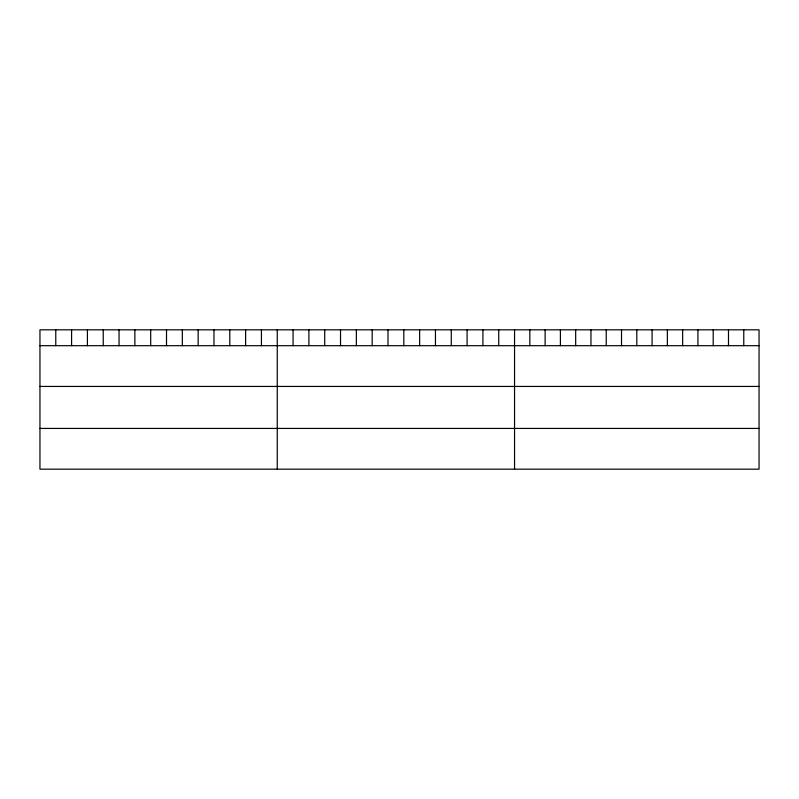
<?xml version="1.0" encoding="UTF-8"?>
<svg xmlns="http://www.w3.org/2000/svg" width="799" height="799" viewBox="0 0 799 799"><rect width="100%" height="100%" fill="white"/><g stroke="black" fill="none" stroke-linecap="round" stroke-linejoin="round"><path stroke-width="1.2" d="M759.05 345.687L759.05 469.173L39.95 469.173L39.95 329.827L759.05 329.827L759.05 345.687L39.95 345.687M39.95 386.436L759.05 386.436M39.95 428.424L759.05 428.424M743.769 329.827L743.769 345.687M728.488 329.827L728.488 345.687M713.207 329.827L713.207 345.687M697.926 329.827L697.926 345.687M682.646 329.827L682.646 345.687M667.365 329.827L667.365 345.687M652.084 329.827L652.084 345.687M636.803 329.827L636.803 345.687M621.522 329.827L621.522 345.687M606.241 329.827L606.241 345.687M590.96 329.827L590.96 345.687M575.679 329.827L575.679 345.687M560.399 329.827L560.399 345.687M545.118 329.827L545.118 345.687M529.837 329.827L529.837 345.687M514.556 329.827L514.556 469.173M498.736 329.827L498.736 345.687M482.916 329.827L482.916 345.687M467.095 329.827L467.095 345.687M451.275 329.827L451.275 345.687M435.455 329.827L435.455 345.687M419.635 329.827L419.635 345.687M403.815 329.827L403.815 345.687M387.994 329.827L387.994 345.687M372.174 329.827L372.174 345.687M356.354 329.827L356.354 345.687M340.534 329.827L340.534 345.687M324.714 329.827L324.714 345.687M308.893 329.827L308.893 345.687M293.073 329.827L293.073 345.687M277.253 329.827L277.253 469.173M261.433 329.827L261.433 345.687M245.613 329.827L245.613 345.687M229.792 329.827L229.792 345.687M213.972 329.827L213.972 345.687M198.152 329.827L198.152 345.687M182.332 329.827L182.332 345.687M166.512 329.827L166.512 345.687M150.691 329.827L150.691 345.687M134.871 329.827L134.871 345.687M119.051 329.827L119.051 345.687M103.231 329.827L103.231 345.687M87.411 329.827L87.411 345.687M71.59 329.827L71.59 345.687M55.77 329.827L55.77 345.687"/></g></svg>
